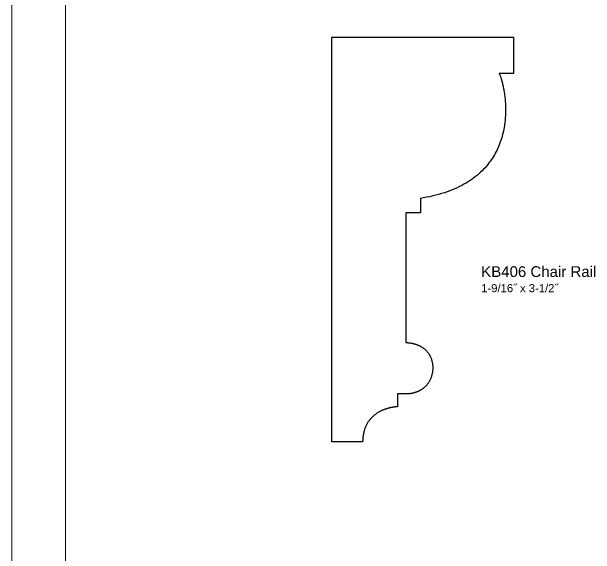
# Model space of a CAD drawing. Extents: x -4.3 to 9, y -5.5 to 16.6.
# Drawn here: x -4.25 to 0.8, y 2.45 to 7.15 of the extents above; entities that cross this region are included whole.
import ezdxf

# ---------------------------------------------------------------- set-up
doc = ezdxf.new("R2010")
doc.units = 0
doc.header["$MEASUREMENT"] = 0
doc.layers.add('DO NOT PLOT', color=2, linetype='Continuous', plot=False)
doc.layers.add('LAYER_1', color=7, linetype='Continuous')

# ---------------------------------------------------------------- blocks, each defined once
blk = doc.blocks.new('KB406 Chair Rail')
at = {"flags": 128}
blk.add_lwpolyline([(0.64232, -2.60646), (0.64232, -2.61273), (0.64232, -2.61844), (0.64232, -2.62357), (0.64232, -2.62811), (0.64232, -2.63205), (0.64232, -2.63536), (0.64232, -2.63804), (0.64232, -2.64007), (0.64232, -2.64144), (0.64232, -2.64213), (0.64234, -2.64221), (0.64248, -2.64221), (0.64277, -2.64221), (0.64319, -2.64221), (0.64374, -2.64222), (0.64443, -2.64223), (0.64524, -2.64224), (0.64618, -2.64226), (0.64725, -2.64229), (0.64843, -2.64234), (0.64973, -2.64239), (0.65114, -2.64246), (0.65266, -2.64254), (0.6543, -2.64264), (0.65603, -2.64276), (0.65787, -2.6429), (0.65981, -2.64305), (0.66184, -2.64324), (0.66397, -2.64344), (0.66618, -2.64367), (0.66849, -2.64393), (0.67087, -2.64422), (0.67334, -2.64454), (0.67589, -2.64489), (0.67851, -2.64527), (0.68121, -2.64568), (0.68397, -2.64614), (0.68681, -2.64663), (0.6897, -2.64716), (0.69266, -2.64773), (0.69567, -2.64834), (0.69874, -2.649), (0.70186, -2.6497), (0.70503, -2.65045), (0.70824, -2.65125), (0.7115, -2.65209), (0.7148, -2.65299), (0.71814, -2.65394), (0.7215, -2.65495), (0.72491, -2.65601), (0.72833, -2.65712), (0.73179, -2.6583), (0.73527, -2.65954), (0.73876, -2.66084), (0.74228, -2.6622), (0.7458, -2.66362), (0.74934, -2.66512), (0.75288, -2.66668), (0.75643, -2.66831), (0.75998, -2.67001), (0.76353, -2.67178), (0.76708, -2.67363), (0.77062, -2.67555), (0.77415, -2.67754), (0.77766, -2.67962), (0.78116, -2.68178), (0.78465, -2.68401), (0.78811, -2.68634), (0.79154, -2.68874), (0.79495, -2.69123), (0.79832, -2.69381), (0.80167, -2.69647), (0.80497, -2.69923), (0.80824, -2.70208), (0.81146, -2.70502), (0.81464, -2.70806), (0.81777, -2.71119), (0.82085, -2.71442), (0.82388, -2.71775), (0.82685, -2.72118), (0.82976, -2.72471), (0.8326, -2.72835), (0.83538, -2.73209), (0.83809, -2.73594), (0.84073, -2.73989), (0.8433, -2.74396), (0.84578, -2.74814), (0.84819, -2.75243), (0.85051, -2.75683), (0.85274, -2.76135), (0.85489, -2.76599), (0.85694, -2.77075), (0.8589, -2.77563), (0.86076, -2.78062), (0.86252, -2.78575), (0.86417, -2.79099), (0.86572, -2.79637), (0.86716, -2.80187), (0.86848, -2.8075), (0.86969, -2.81326), (0.87078, -2.81915), (0.87174, -2.82518), (0.87258, -2.83134), (0.8733, -2.83764), (0.87388, -2.84408), (0.87433, -2.85066), (0.87464, -2.85737), (0.87482, -2.86424), (0.87472, -2.8711), (0.87416, -2.87756), (0.87349, -2.8839), (0.87271, -2.89011), (0.87182, -2.89618), (0.87083, -2.90214), (0.86974, -2.90796), (0.86854, -2.91367), (0.86724, -2.91925), (0.86585, -2.9247), (0.86437, -2.93004), (0.8628, -2.93526), (0.86114, -2.94037), (0.85939, -2.94535), (0.85756, -2.95022), (0.85565, -2.95498), (0.85366, -2.95963), (0.85159, -2.96417), (0.84945, -2.96859), (0.84724, -2.97291), (0.84496, -2.97713), (0.84262, -2.98123), (0.84021, -2.98524), (0.83774, -2.98914), (0.83521, -2.99293), (0.83263, -2.99663), (0.82999, -3.00023), (0.8273, -3.00374), (0.82456, -3.00714), (0.82178, -3.01046), (0.81895, -3.01368), (0.81608, -3.0168), (0.81317, -3.01984), (0.81022, -3.02279), (0.80724, -3.02565), (0.80423, -3.02842), (0.80119, -3.03111), (0.79812, -3.03371), (0.79503, -3.03623), (0.79191, -3.03867), (0.78878, -3.04103), (0.78563, -3.04331), (0.78247, -3.04551), (0.77929, -3.04764), (0.7761, -3.04969), (0.77291, -3.05167), (0.76971, -3.05358), (0.76651, -3.05542), (0.76331, -3.05719), (0.76011, -3.05889), (0.75692, -3.06052), (0.75374, -3.06209), (0.75056, -3.06359), (0.7474, -3.06503), (0.74425, -3.06641), (0.74112, -3.06773), (0.73802, -3.06899), (0.73493, -3.07019), (0.73187, -3.07134), (0.72883, -3.07243), (0.72583, -3.07347), (0.72285, -3.07446), (0.71992, -3.0754), (0.71701, -3.07629), (0.71415, -3.07713), (0.71133, -3.07792), (0.70856, -3.07867), (0.70583, -3.07937), (0.70315, -3.08003), (0.70053, -3.08065), (0.69795, -3.08123), (0.69544, -3.08177), (0.69298, -3.08228), (0.69059, -3.08274), (0.68826, -3.08318), (0.68599, -3.08358), (0.6838, -3.08394), (0.68167, -3.08428), (0.67963, -3.08459), (0.67765, -3.08487), (0.67576, -3.08512), (0.67395, -3.08535), (0.67222, -3.08555), (0.67057, -3.08573), (0.66902, -3.08589), (0.66756, -3.08603), (0.66619, -3.08615), (0.66492, -3.08626), (0.66374, -3.08634), (0.66267, -3.08642), (0.6617, -3.08648), (0.66084, -3.08652), (0.66008, -3.08656), (0.65944, -3.08659), (0.65891, -3.08661), (0.65849, -3.08662), (0.65819, -3.08663), (0.65802, -3.08663), (0.65796, -3.08663), (0.65793, -3.08663), (0.65785, -3.08663), (0.65771, -3.08663), (0.65752, -3.08663), (0.65728, -3.08663), (0.65699, -3.08663), (0.65665, -3.08663), (0.65627, -3.08663), (0.65584, -3.08663), (0.65536, -3.08663), (0.65484, -3.08663), (0.65428, -3.08663), (0.65367, -3.08663), (0.65303, -3.08663), (0.65235, -3.08663), (0.65163, -3.08663), (0.65087, -3.08663), (0.65007, -3.08663), (0.64924, -3.08663), (0.64838, -3.08663), (0.64748, -3.08663), (0.64656, -3.08663), (0.6456, -3.08663), (0.64461, -3.08663), (0.6436, -3.08663), (0.64256, -3.08663), (0.64149, -3.08663), (0.6404, -3.08663), (0.63928, -3.08663), (0.63814, -3.08663), (0.63698, -3.08663), (0.6358, -3.08663), (0.63461, -3.08663), (0.63339, -3.08663), (0.63215, -3.08663), (0.63091, -3.08663), (0.62964, -3.08663), (0.62836, -3.08663), (0.62707, -3.08663), (0.62577, -3.08663), (0.62446, -3.08663), (0.62314, -3.08663), (0.62181, -3.08663), (0.62048, -3.08663), (0.61914, -3.08663), (0.61779, -3.08663), (0.61644, -3.08663), (0.61509, -3.08663), (0.61374, -3.08663), (0.61239, -3.08663), (0.61104, -3.08663), (0.60969, -3.08663), (0.60834, -3.08663), (0.607, -3.08663), (0.60567, -3.08663), (0.60434, -3.08663), (0.60302, -3.08663), (0.6017, -3.08663), (0.6004, -3.08663), (0.59911, -3.08663), (0.59783, -3.08663), (0.59657, -3.08663), (0.59532, -3.08663), (0.59408, -3.08663), (0.59286, -3.08663), (0.59166, -3.08663), (0.59048, -3.08663), (0.58932, -3.08663), (0.58818, -3.08663), (0.58706, -3.08663), (0.58597, -3.08663), (0.5849, -3.08663), (0.58386, -3.08663), (0.58284, -3.08663), (0.58185, -3.08663), (0.58089, -3.08663), (0.57996, -3.08663), (0.57907, -3.08663), (0.5782, -3.08663), (0.57737, -3.08663), (0.57657, -3.08663), (0.57581, -3.08663), (0.57509, -3.08663), (0.5744, -3.08663), (0.57375, -3.08663), (0.57315, -3.08663), (0.57258, -3.08663), (0.57206, -3.08663), (0.57158, -3.08663), (0.57115, -3.08663), (0.57076, -3.08663), (0.57042, -3.08663), (0.57012, -3.08663), (0.56988, -3.08663), (0.56969, -3.08663), (0.56955, -3.08663), (0.56946, -3.08663), (0.56942, -3.08663), (0.56942, -3.08666), (0.56942, -3.08675), (0.56942, -3.08691), (0.56942, -3.08713), (0.56942, -3.08742), (0.56942, -3.08777), (0.56942, -3.08818), (0.56942, -3.08865), (0.56942, -3.08918), (0.56942, -3.08977), (0.56942, -3.09041), (0.56942, -3.0911), (0.56942, -3.09185), (0.56942, -3.09264), (0.56942, -3.09349), (0.56942, -3.09439), (0.56942, -3.09533), (0.56942, -3.09632), (0.56942, -3.09735), (0.56942, -3.09842), (0.56942, -3.09954), (0.56942, -3.10069), (0.56942, -3.10189), (0.56942, -3.10312), (0.56942, -3.10438), (0.56942, -3.10568), (0.56942, -3.10701), (0.56942, -3.10838), (0.56942, -3.10977), (0.56942, -3.11119), (0.56942, -3.11264), (0.56942, -3.11412), (0.56942, -3.11562), (0.56942, -3.11714), (0.56942, -3.11869), (0.56942, -3.12025), (0.56942, -3.12183), (0.56942, -3.12343), (0.56942, -3.12505), (0.56942, -3.12668), (0.56942, -3.12832), (0.56942, -3.12997), (0.56942, -3.13164), (0.56942, -3.13331), (0.56942, -3.13499), (0.56942, -3.13668), (0.56942, -3.13837), (0.56942, -3.14007), (0.56942, -3.14176), (0.56942, -3.14346), (0.56942, -3.14516), (0.56942, -3.14685), (0.56942, -3.14854), (0.56942, -3.15022), (0.56942, -3.1519), (0.56942, -3.15357), (0.56942, -3.15523), (0.56942, -3.15688), (0.56942, -3.15852), (0.56942, -3.16014), (0.56942, -3.16175), (0.56942, -3.16334), (0.56942, -3.16491), (0.56942, -3.16647), (0.56942, -3.168), (0.56942, -3.16951), (0.56942, -3.171), (0.56942, -3.17246), (0.56942, -3.1739), (0.56942, -3.1753), (0.56942, -3.17668), (0.56942, -3.17803), (0.56942, -3.17935), (0.56942, -3.18063), (0.56942, -3.18188), (0.56942, -3.18309), (0.56942, -3.18427), (0.56942, -3.1854), (0.56942, -3.1865), (0.56942, -3.18755), (0.56942, -3.18856), (0.56942, -3.18952), (0.56942, -3.19044), (0.56942, -3.19131), (0.56942, -3.19214), (0.56942, -3.19291), (0.56942, -3.19363), (0.56942, -3.1943), (0.56942, -3.19491), (0.56942, -3.19547), (0.56942, -3.19597), (0.56942, -3.19641), (0.56942, -3.19679), (0.56942, -3.19711), (0.56942, -3.19736), (0.56942, -3.19755), (0.56942, -3.19768), (0.56942, -3.19774), (0.56938, -3.19774), (0.56918, -3.19775), (0.56879, -3.19776), (0.56823, -3.19777), (0.5675, -3.1978), (0.5666, -3.19784), (0.56554, -3.19788), (0.56432, -3.19795), (0.56295, -3.19803), (0.56142, -3.19813), (0.55975, -3.19824), (0.55793, -3.19838), (0.55597, -3.19855), (0.55387, -3.19874), (0.55164, -3.19896), (0.54928, -3.1992), (0.54679, -3.19948), (0.54419, -3.19979), (0.54146, -3.20013), (0.53862, -3.20052), (0.53566, -3.20094), (0.5326, -3.2014), (0.52944, -3.2019), (0.52617, -3.20245), (0.52281, -3.20304), (0.51936, -3.20368), (0.51582, -3.20437), (0.51219, -3.20511), (0.50848, -3.20591), (0.50469, -3.20676), (0.50083, -3.20766), (0.4969, -3.20863), (0.4929, -3.20965), (0.48884, -3.21074), (0.48472, -3.21189), (0.48055, -3.21311), (0.47632, -3.2144), (0.47204, -3.21576), (0.46772, -3.21719), (0.46336, -3.21869), (0.45896, -3.22026), (0.45453, -3.22192), (0.45007, -3.22365), (0.44558, -3.22547), (0.44108, -3.22736), (0.43655, -3.22935), (0.432, -3.23141), (0.42745, -3.23357), (0.42289, -3.23582), (0.41833, -3.23816), (0.41376, -3.24059), (0.4092, -3.24312), (0.40465, -3.24574), (0.4001, -3.24847), (0.39558, -3.25129), (0.39107, -3.25422), (0.38658, -3.25725), (0.38212, -3.26039), (0.37769, -3.26364), (0.37329, -3.267), (0.36893, -3.27047), (0.36461, -3.27406), (0.36033, -3.27776), (0.35611, -3.28158), (0.35193, -3.28552), (0.34781, -3.28958), (0.34375, -3.29376), (0.33975, -3.29807), (0.33582, -3.3025), (0.33196, -3.30707), (0.32817, -3.31176), (0.32446, -3.31659), (0.32084, -3.32155), (0.3173, -3.32665), (0.31384, -3.33189), (0.31048, -3.33726), (0.30722, -3.34278), (0.30405, -3.34844), (0.30099, -3.35425), (0.29804, -3.3602), (0.2952, -3.3663), (0.29247, -3.37255), (0.28986, -3.37896), (0.28738, -3.38552), (0.28502, -3.39224), (0.28279, -3.39911), (0.28069, -3.40615), (0.27873, -3.41335), (0.27691, -3.42071), (0.27524, -3.42824), (0.27371, -3.43593), (0.27234, -3.44379), (0.27112, -3.45183), (0.27006, -3.46004), (0.26916, -3.46842), (0.26843, -3.47698), (0.26788, -3.48572), (0.26749, -3.49464), (0.26734, -3.49981), (0.26718, -3.49981), (0.26687, -3.49981), (0.26639, -3.49981), (0.26577, -3.49981), (0.26499, -3.49981), (0.26406, -3.49981), (0.26299, -3.49981), (0.26178, -3.49981), (0.26043, -3.49981), (0.25894, -3.49981), (0.25733, -3.49981), (0.25559, -3.49981), (0.25372, -3.49981), (0.25173, -3.49981), (0.24963, -3.49981), (0.24741, -3.49981), (0.24508, -3.49981), (0.24264, -3.49981), (0.2401, -3.49981), (0.23746, -3.49981), (0.23472, -3.49981), (0.23189, -3.49981), (0.22896, -3.49981), (0.22595, -3.49981), (0.22286, -3.49981), (0.21969, -3.49981), (0.21644, -3.49981), (0.21311, -3.49981), (0.20972, -3.4998), (0.20626, -3.4998), (0.20274, -3.4998), (0.19915, -3.4998), (0.19551, -3.4998), (0.19182, -3.4998), (0.18808, -3.4998), (0.18429, -3.4998), (0.18046, -3.4998), (0.17659, -3.4998), (0.17268, -3.4998), (0.16874, -3.4998), (0.16477, -3.4998), (0.16077, -3.4998), (0.15675, -3.4998), (0.15272, -3.4998), (0.14866, -3.4998), (0.1446, -3.4998), (0.14052, -3.4998), (0.13644, -3.4998), (0.13236, -3.4998), (0.12828, -3.4998), (0.1242, -3.4998), (0.12013, -3.4998), (0.11607, -3.4998), (0.11203, -3.4998), (0.108, -3.4998), (0.104, -3.4998), (0.10002, -3.4998), (0.09607, -3.4998), (0.09215, -3.4998), (0.08827, -3.4998), (0.08442, -3.4998), (0.08061, -3.4998), (0.07686, -3.4998), (0.07314, -3.4998), (0.06949, -3.4998), (0.06588, -3.4998), (0.06234, -3.4998), (0.05885, -3.4998), (0.05544, -3.4998), (0.05209, -3.4998), (0.04881, -3.4998), (0.04561, -3.4998), (0.04249, -3.4998), (0.03945, -3.4998), (0.03649, -3.4998), (0.03363, -3.4998), (0.03086, -3.4998), (0.02818, -3.4998), (0.0256, -3.4998), (0.02313, -3.4998), (0.02076, -3.4998), (0.0185, -3.4998), (0.01636, -3.4998), (0.01433, -3.4998), (0.01242, -3.4998), (0.01063, -3.4998), (0.00897, -3.4998), (0.00744, -3.4998), (0.00604, -3.4998), (0.00478, -3.4998), (0.00366, -3.4998), (0.00268, -3.4998), (0.00185, -3.4998), (0.00116, -3.4998), (0.00064, -3.4998), (0.00026, -3.4998), (0.00005, -3.4998), (0, -3.49975), (0, -3.49821), (0, -3.49454), (0, -3.4888), (0, -3.48102), (0, -3.47125), (0, -3.45954), (0, -3.44592), (0, -3.43045), (0, -3.41317), (0, -3.39411), (0, -3.37333), (0, -3.35088), (0, -3.32678), (0, -3.3011), (0, -3.27387), (0, -3.24513), (0, -3.21494), (0, -3.18334), (0, -3.15036), (0, -3.11606), (0, -3.08048), (0, -3.04366), (0, -3.00565), (0, -2.96649), (0, -2.92623), (0, -2.88491), (0, -2.84258), (0, -2.79927), (0, -2.75504), (0, -2.70992), (0, -2.66397), (0, -2.61723), (0, -2.56973), (0, -2.52154), (0, -2.47268), (0, -2.4232), (0, -2.37316), (0, -2.32259), (0, -2.27153), (0, -2.22004), (0, -2.16815), (0, -2.11591), (0, -2.06337), (0, -2.01056), (0, -1.95754), (0, -1.90434), (0, -1.85102), (0, -1.79761), (0, -1.74417), (0, -1.69073), (0, -1.6373), (0, -1.584), (0, -1.5309), (0, -1.4779), (0, -1.4251), (0, -1.3727), (0, -1.3205), (0, -1.2687), (0, -1.2173), (0, -1.1663), (0, -1.1159), (0, -1.0659), (0, -1.0166), (0, -0.9679), (0, -0.9198), (0, -0.8725), (0, -0.8259), (0, -0.7801), (0, -0.7352), (0, -0.6912), (0, -0.6481), (0, -0.6059), (0, -0.5648), (0, -0.5248), (0, -0.4859), (0, -0.4481), (0, -0.4116), (0, -0.3763), (0, -0.3422), (0, -0.3096), (0, -0.2783), (0, -0.2484), (0, -0.22), (0, -0.1931), (0, -0.1677), (0, -0.144), (0, -0.1219), (0, -0.1014), (0, -0.0828), (0, -0.0659), (0, -0.0508), (0, -0.0376), (0, -0.0263), (0, -0.0169), (0, -0.0096), (0, -0.0043), (0, -0.0011), (0, 0), (0.00049, 0), (0.00193, 0), (0.00432, 0), (0.00762, 0), (0.01182, 0), (0.0169, 0), (0.02284, 0), (0.02961, 0), (0.03721, 0), (0.0456, 0), (0.05478, 0), (0.06471, 0), (0.07539, 0), (0.08678, 0), (0.09887, 0), (0.11164, 0), (0.12507, 0), (0.13914, 0), (0.15384, 0), (0.16913, 0), (0.185, 0), (0.20143, 0), (0.2184, 0), (0.23589, 0), (0.25388, 0), (0.27235, 0), (0.29128, 0), (0.31066, 0), (0.33045, 0), (0.35064, 0), (0.37122, 0), (0.39215, 0), (0.41343, 0), (0.43503, 0), (0.45692, 0), (0.4791, 0), (0.50154, 0), (0.52422, 0), (0.54713, 0), (0.57023, 0), (0.59352, 0), (0.61696, 0), (0.64055, 0), (0.66426, 0), (0.68807, 0), (0.71197, 0), (0.73592, 0), (0.75992, 0), (0.78394, 0), (0.80796, 0), (0.83197, 0), (0.85593, 0), (0.87984, 0), (0.90368, 0), (0.92741, 0), (0.95103, 0), (0.9745, 0), (0.99783, 0), (1.02097, 0), (1.04392, 0), (1.06665, 0), (1.08914, 0), (1.11138, 0), (1.13334, 0), (1.155, 0), (1.17635, 0), (1.19736, 0), (1.21801, 0), (1.23829, 0), (1.25817, 0), (1.27763, 0), (1.29666, 0), (1.31523, 0), (1.33333, 0), (1.35093, 0), (1.36801, 0), (1.38456, 0), (1.40055, 0), (1.41597, 0), (1.43079, 0), (1.445, 0), (1.45857, 0), (1.47148, 0), (1.48372, 0), (1.49526, 0), (1.50609, 0), (1.51619, 0), (1.52553, 0), (1.53409, 0), (1.54186, 0), (1.54881, 0), (1.55493, 0), (1.5602, 0), (1.56459, 0), (1.56808, 0), (1.57067, 0), (1.57231, 0), (1.57301, 0), (1.57303, 0), (1.57303, -0.0003), (1.57303, -0.0007), (1.57303, -0.0013), (1.57303, -0.0021), (1.57303, -0.0031), (1.57303, -0.0043), (1.57303, -0.0056), (1.57303, -0.007), (1.57303, -0.0087), (1.57303, -0.0105), (1.57303, -0.0124), (1.57303, -0.0145), (1.57303, -0.0167), (1.57303, -0.0191), (1.57303, -0.0216), (1.57303, -0.0243), (1.57303, -0.027), (1.57303, -0.0299), (1.57303, -0.0329), (1.57303, -0.0361), (1.57303, -0.0393), (1.57303, -0.0426), (1.57303, -0.0461), (1.57303, -0.0496), (1.57303, -0.0533), (1.57303, -0.057), (1.57303, -0.0609), (1.57303, -0.0648), (1.57303, -0.0688), (1.57303, -0.0728), (1.57303, -0.077), (1.57303, -0.0812), (1.57303, -0.0855), (1.57303, -0.0898), (1.57303, -0.0942), (1.57303, -0.0987), (1.57303, -0.1032), (1.57303, -0.1077), (1.57303, -0.1123), (1.57303, -0.1169), (1.57303, -0.1215), (1.57303, -0.1262), (1.57303, -0.1309), (1.57303, -0.1357), (1.57303, -0.1404), (1.57303, -0.1452), (1.57303, -0.1499), (1.57303, -0.1547), (1.57303, -0.1595), (1.57303, -0.1642), (1.57303, -0.169), (1.57303, -0.1738), (1.57303, -0.1785), (1.57303, -0.1832), (1.57303, -0.1879), (1.57303, -0.1926), (1.57303, -0.1972), (1.57303, -0.2018), (1.57303, -0.2064), (1.57303, -0.2109), (1.57303, -0.2154), (1.57303, -0.2198), (1.57303, -0.2242), (1.57303, -0.2285), (1.57303, -0.2328), (1.57303, -0.237), (1.57303, -0.2411), (1.57303, -0.2451), (1.57303, -0.2491), (1.57303, -0.253), (1.57303, -0.2568), (1.57303, -0.2605), (1.57303, -0.2641), (1.57303, -0.2676), (1.57303, -0.271), (1.57303, -0.2743), (1.57303, -0.2775), (1.57303, -0.2806), (1.57303, -0.2836), (1.57303, -0.2864), (1.57303, -0.2892), (1.57303, -0.2918), (1.57303, -0.2942), (1.57303, -0.2965), (1.57303, -0.2987), (1.57303, -0.3008), (1.57303, -0.3027), (1.57303, -0.3044), (1.57303, -0.306), (1.57303, -0.3074), (1.57303, -0.3086), (1.57303, -0.3097), (1.57303, -0.3106), (1.57303, -0.3114), (1.57303, -0.3119), (1.57303, -0.3123), (1.57303, -0.3125), (1.57302, -0.3125), (1.57293, -0.3125), (1.57278, -0.3125), (1.57255, -0.3125), (1.57224, -0.3125), (1.57187, -0.3125), (1.57143, -0.3125), (1.57092, -0.3125), (1.57034, -0.3125), (1.5697, -0.3125), (1.569, -0.3125), (1.56823, -0.3125), (1.56741, -0.3125), (1.56653, -0.3125), (1.56559, -0.3125), (1.5646, -0.3125), (1.56356, -0.3125), (1.56246, -0.3125), (1.56131, -0.3125), (1.56012, -0.3125), (1.55888, -0.3125), (1.55759, -0.3125), (1.55626, -0.3125), (1.55489, -0.3125), (1.55347, -0.3125), (1.55202, -0.3125), (1.55053, -0.3125), (1.54901, -0.3125), (1.54745, -0.3125), (1.54586, -0.3125), (1.54424, -0.3125), (1.54259, -0.3125), (1.54091, -0.3125), (1.5392, -0.3125), (1.53747, -0.3125), (1.53572, -0.3125), (1.53395, -0.3125), (1.53215, -0.3125), (1.53034, -0.3125), (1.52851, -0.3125), (1.52667, -0.3125), (1.52481, -0.3125), (1.52294, -0.3125), (1.52106, -0.3125), (1.51917, -0.3125), (1.51727, -0.3125), (1.51537, -0.3125), (1.51347, -0.3125), (1.51156, -0.3125), (1.50965, -0.3125), (1.50774, -0.3125), (1.50584, -0.3125), (1.50393, -0.3125), (1.50204, -0.3125), (1.50015, -0.3125), (1.49827, -0.3125), (1.4964, -0.3125), (1.49454, -0.3125), (1.49269, -0.3125), (1.49086, -0.3125), (1.48905, -0.3125), (1.48725, -0.3125), (1.48548, -0.3125), (1.48372, -0.3125), (1.48199, -0.3125), (1.48029, -0.3125), (1.4786, -0.3125), (1.47695, -0.3125), (1.47533, -0.3125), (1.47373, -0.3125), (1.47217, -0.3125), (1.47065, -0.3125), (1.46915, -0.3125), (1.4677, -0.3125), (1.46628, -0.3125), (1.46491, -0.3125), (1.46358, -0.3125), (1.46229, -0.3125), (1.46104, -0.3125), (1.45984, -0.3125), (1.45869, -0.3125), (1.45759, -0.3125), (1.45654, -0.3125), (1.45555, -0.3125), (1.45461, -0.3125), (1.45372, -0.3125), (1.4529, -0.3125), (1.45213, -0.3125), (1.45142, -0.3125), (1.45078, -0.3125), (1.4502, -0.3125), (1.44968, -0.3125), (1.44923, -0.3125), (1.44885, -0.3125), (1.44855, -0.3125), (1.44831, -0.3125), (1.44815, -0.3125), (1.44806, -0.3125), (1.44851, -0.3132), (1.4499, -0.3156), (1.45139, -0.3185), (1.45299, -0.3219), (1.45468, -0.3257), (1.45645, -0.33), (1.45829, -0.3348), (1.4602, -0.3399), (1.46217, -0.3455), (1.46419, -0.3516), (1.46624, -0.358), (1.46832, -0.3648), (1.47043, -0.3721), (1.47255, -0.3797), (1.47467, -0.3876), (1.47678, -0.396), (1.47889, -0.4047), (1.48097, -0.4137), (1.48301, -0.4231), (1.48502, -0.4327), (1.48698, -0.4427), (1.48888, -0.453), (1.49071, -0.4636), (1.49247, -0.4745), (1.49414, -0.4857), (1.49572, -0.4971), (1.4972, -0.5087), (1.49856, -0.5207), (1.49981, -0.5328), (1.50092, -0.5452), (1.5019, -0.5578), (1.50274, -0.5706), (1.50341, -0.5836), (1.50393, -0.5968), (1.50427, -0.6101), (1.50443, -0.6237), (1.5044, -0.6374), (1.50417, -0.6512), (1.50373, -0.6652), (1.50308, -0.6793), (1.5022, -0.6935), (1.50108, -0.7079), (1.49972, -0.7223), (1.49811, -0.7368), (1.49624, -0.7515), (1.4941, -0.7661), (1.49168, -0.7809), (1.48897, -0.7957), (1.48597, -0.8105), (1.48266, -0.8254), (1.47904, -0.8403), (1.47509, -0.8552), (1.47081, -0.8702), (1.4662, -0.8851), (1.46123, -0.9), (1.45591, -0.9149), (1.45022, -0.9297), (1.44415, -0.9445), (1.4377, -0.9593), (1.43085, -0.9739), (1.42361, -0.9886), (1.41595, -1.0031), (1.40787, -1.0175), (1.39937, -1.0319), (1.39042, -1.0461), (1.38103, -1.0602), (1.37119, -1.0742), (1.36088, -1.088), (1.3501, -1.1017), (1.33884, -1.1152), (1.32709, -1.1286), (1.31483, -1.1418), (1.30207, -1.1548), (1.2888, -1.1676), (1.275, -1.1802), (1.26066, -1.1925), (1.24578, -1.2047), (1.23035, -1.2166), (1.21436, -1.2282), (1.1978, -1.2397), (1.18066, -1.2508), (1.16293, -1.2617), (1.1446, -1.2723), (1.12567, -1.2825), (1.10613, -1.2925), (1.08597, -1.3022), (1.06517, -1.3116), (1.04373, -1.3206), (1.02165, -1.3293), (0.9989, -1.3376), (0.97549, -1.3455), (0.95141, -1.3531), (0.92664, -1.3604), (0.90118, -1.3672), (0.87501, -1.3736), (0.84813, -1.3796), (0.82054, -1.3852), (0.79222, -1.3904), (0.76735, -1.3945), (0.76735, -1.3945), (0.76735, -1.3946), (0.76735, -1.3948), (0.76735, -1.3951), (0.76735, -1.3954), (0.76735, -1.3959), (0.76735, -1.3963), (0.76735, -1.3969), (0.76735, -1.3975), (0.76735, -1.3982), (0.76735, -1.3989), (0.76735, -1.3997), (0.76735, -1.4006), (0.76735, -1.4015), (0.76735, -1.4024), (0.76735, -1.4035), (0.76735, -1.4045), (0.76735, -1.4057), (0.76735, -1.4068), (0.76735, -1.4081), (0.76735, -1.4093), (0.76735, -1.4106), (0.76735, -1.412), (0.76735, -1.4134), (0.76735, -1.4148), (0.76735, -1.4163), (0.76735, -1.4178), (0.76735, -1.4194), (0.76735, -1.4209), (0.76735, -1.4225), (0.76735, -1.4242), (0.76735, -1.4259), (0.76735, -1.4275), (0.76735, -1.4293), (0.76735, -1.431), (0.76735, -1.4328), (0.76735, -1.4346), (0.76735, -1.4364), (0.76735, -1.4382), (0.76735, -1.44), (0.76735, -1.4419), (0.76735, -1.4437), (0.76735, -1.4456), (0.76735, -1.4475), (0.76735, -1.4494), (0.76735, -1.4513), (0.76735, -1.4532), (0.76735, -1.4551), (0.76735, -1.457), (0.76735, -1.4589), (0.76735, -1.4608), (0.76735, -1.4627), (0.76735, -1.4646), (0.76735, -1.4665), (0.76735, -1.4684), (0.76735, -1.4703), (0.76735, -1.4721), (0.76735, -1.474), (0.76735, -1.4758), (0.76735, -1.4777), (0.76735, -1.4795), (0.76735, -1.4812), (0.76735, -1.483), (0.76735, -1.4848), (0.76735, -1.4865), (0.76735, -1.4882), (0.76735, -1.4898), (0.76735, -1.4915), (0.76735, -1.4931), (0.76735, -1.4946), (0.76735, -1.4962), (0.76735, -1.4977), (0.76735, -1.4992), (0.76735, -1.5006), (0.76735, -1.502), (0.76735, -1.5033), (0.76735, -1.5046), (0.76735, -1.5059), (0.76735, -1.5071), (0.76735, -1.5083), (0.76735, -1.5094), (0.76735, -1.5105), (0.76735, -1.5115), (0.76735, -1.5125), (0.76735, -1.5134), (0.76735, -1.5142), (0.76735, -1.515), (0.76735, -1.5158), (0.76735, -1.5164), (0.76735, -1.517), (0.76735, -1.5176), (0.76735, -1.5181), (0.76735, -1.5185), (0.76735, -1.5188), (0.76735, -1.5191), (0.76735, -1.5193), (0.76735, -1.5194), (0.76735, -1.5194), (0.76732, -1.5194), (0.76721, -1.5194), (0.76702, -1.5194), (0.76677, -1.5194), (0.76644, -1.5194), (0.76604, -1.5194), (0.76557, -1.5194), (0.76504, -1.5194), (0.76444, -1.5194), (0.76378, -1.5194), (0.76305, -1.5194), (0.76227, -1.5194), (0.76142, -1.5194), (0.76052, -1.5194), (0.75956, -1.5194), (0.75855, -1.5194), (0.75749, -1.5194), (0.75637, -1.5194), (0.75521, -1.5194), (0.754, -1.5194), (0.75274, -1.5194), (0.75144, -1.5194), (0.75009, -1.5194), (0.7487, -1.5194), (0.74728, -1.5194), (0.74581, -1.5194), (0.74431, -1.5194), (0.74277, -1.5194), (0.7412, -1.5194), (0.7396, -1.5194), (0.73796, -1.5194), (0.7363, -1.5194), (0.73461, -1.5194), (0.7329, -1.5194), (0.73116, -1.5194), (0.7294, -1.5194), (0.72762, -1.5194), (0.72581, -1.5194), (0.724, -1.5194), (0.72216, -1.5194), (0.72031, -1.5194), (0.71845, -1.5194), (0.71657, -1.5194), (0.71469, -1.5194), (0.7128, -1.5194), (0.7109, -1.5194), (0.70899, -1.5194), (0.70709, -1.5194), (0.70518, -1.5194), (0.70327, -1.5194), (0.70136, -1.5194), (0.69946, -1.5194), (0.69756, -1.5194), (0.69566, -1.5194), (0.69377, -1.5194), (0.6919, -1.5194), (0.69003, -1.5194), (0.68817, -1.5194), (0.68633, -1.5194), (0.68451, -1.5194), (0.6827, -1.5194), (0.68091, -1.5194), (0.67914, -1.5194), (0.6774, -1.5194), (0.67567, -1.5194), (0.67397, -1.5194), (0.6723, -1.5194), (0.67066, -1.5194), (0.66904, -1.5194), (0.66746, -1.5194), (0.66591, -1.5194), (0.6644, -1.5194), (0.66292, -1.5194), (0.66148, -1.5194), (0.66008, -1.5194), (0.65871, -1.5194), (0.6574, -1.5194), (0.65612, -1.5194), (0.65489, -1.5194), (0.65371, -1.5194), (0.65258, -1.5194), (0.6515, -1.5194), (0.65047, -1.5194), (0.64949, -1.5194), (0.64857, -1.5194), (0.6477, -1.5194), (0.6469, -1.5194), (0.64615, -1.5194), (0.64547, -1.5194), (0.64484, -1.5194), (0.64429, -1.5194), (0.64379, -1.5194), (0.64337, -1.5194), (0.64302, -1.5194), (0.64273, -1.5194), (0.64252, -1.5194), (0.64239, -1.5194), (0.64233, -1.5194), (0.64232, -1.5196), (0.64232, -1.5205), (0.64232, -1.522), (0.64232, -1.5241), (0.64232, -1.527), (0.64232, -1.5304), (0.64232, -1.5345), (0.64232, -1.5391), (0.64232, -1.5444), (0.64232, -1.5502), (0.64232, -1.5566), (0.64232, -1.5635), (0.64232, -1.571), (0.64232, -1.579), (0.64232, -1.5875), (0.64232, -1.5965), (0.64232, -1.6059), (0.64232, -1.6158), (0.64232, -1.6262), (0.64232, -1.637), (0.64232, -1.6482), (0.64232, -1.6598), (0.64232, -1.6718), (0.64232, -1.6842), (0.64232, -1.69694), (0.64232, -1.71003), (0.64232, -1.72345), (0.64232, -1.73719), (0.64232, -1.75123), (0.64232, -1.76557), (0.64232, -1.78018), (0.64232, -1.79505), (0.64232, -1.81017), (0.64232, -1.82552), (0.64232, -1.84109), (0.64232, -1.85686), (0.64232, -1.87283), (0.64232, -1.88897), (0.64232, -1.90527), (0.64232, -1.92172), (0.64232, -1.93831), (0.64232, -1.95501), (0.64232, -1.97182), (0.64232, -1.98872), (0.64232, -2.0057), (0.64232, -2.02274), (0.64232, -2.03983), (0.64232, -2.05695), (0.64232, -2.07409), (0.64232, -2.09124), (0.64232, -2.10838), (0.64232, -2.12549), (0.64232, -2.14257), (0.64232, -2.1596), (0.64232, -2.17656), (0.64232, -2.19344), (0.64232, -2.21023), (0.64232, -2.22691), (0.64232, -2.24347), (0.64232, -2.25989), (0.64232, -2.27616), (0.64232, -2.29226), (0.64232, -2.30819), (0.64232, -2.32392), (0.64232, -2.33945), (0.64232, -2.35475), (0.64232, -2.36981), (0.64232, -2.38463), (0.64232, -2.39918), (0.64232, -2.41345), (0.64232, -2.42743), (0.64232, -2.4411), (0.64232, -2.45445), (0.64232, -2.46747), (0.64232, -2.48013), (0.64232, -2.49244), (0.64232, -2.50436), (0.64232, -2.51589), (0.64232, -2.52701), (0.64232, -2.53771), (0.64232, -2.54798), (0.64232, -2.55779), (0.64232, -2.56715), (0.64232, -2.57602), (0.64232, -2.58441), (0.64232, -2.59228), (0.64232, -2.59964)], close=True, dxfattribs=at)

msp = doc.modelspace()

# ---------------------------------------------------------------- linework, layer by layer
at = {"layer": 'DO NOT PLOT', "linetype": 'Continuous', "lineweight": 0}
msp.add_line((-4.2501, 16.6442), (-4.2501, -5.5002), dxfattribs=at)
at = {"layer": 'LAYER_1', "color": 7, "lineweight": 0}
msp.add_open_spline([(-3.7836, -5.2436), (-3.7836, -5.2436), (-3.7836, 16.1662), (-3.7836, 16.1662)], degree=3, dxfattribs=at)

# ---------------------------------------------------------------- block references
at = {"linetype": 'Continuous'}
msp.add_blockref('KB406 Chair Rail', (-1.4805, 6.9254), dxfattribs=at)

# ---------------------------------------------------------------- texts
at = {"linetype": 'Continuous', "lineweight": 0, "insert": (-0.5506, 4.9438), "char_height": 0.093, "width": 1.705472, "attachment_point": 1}
msp.add_mtext('{\\fArial|b0|i0|c0|p34;\\W5.0391;  \\W1;KB406 Chair Rail\\P\\H0.75x;\\W6.7189;  \\W1;1-9/16˝ x 3-1/2˝\\H1.3333x;\\P\\W7.8747;   }', dxfattribs=at)

doc.saveas('drawing.dxf')
